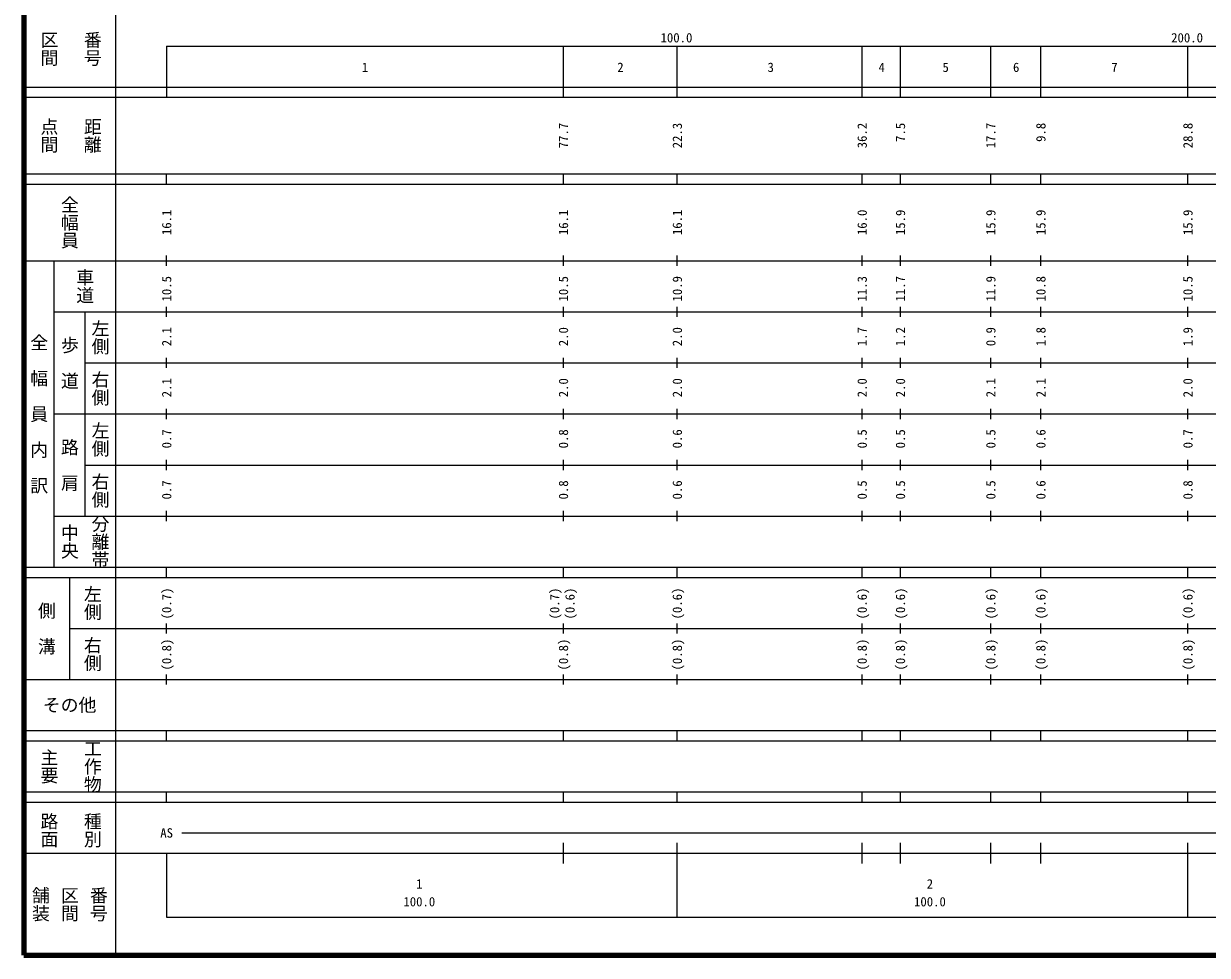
# Model space of a CAD drawing. Units: millimetres on the paper, enlarged 1000 times. Extents: x 40000 to 680000, y 20000 to 380000.
# Drawn here: x 40000 to 271808, y 20000 to 202409 of the extents above; entities that cross this region are included whole.
import ezdxf
from ezdxf.enums import TextEntityAlignment as Align

# ---------------------------------------------------------------- set-up
doc = ezdxf.new("R2010")
doc.units = ezdxf.units.MM
doc.header["$LTSCALE"] = 1000
doc.layers.add('M-TTL', color=2, linetype='Continuous', lineweight=140)
doc.layers.add('M-TTL-BAND', color=7, linetype='Continuous', lineweight=25)
doc.styles.add('@ＭＳ ゴシック', font='')
doc.styles.add('ＭＳ ゴシック', font='')
doc.styles.get('@ＭＳ ゴシック').set_extended_font_data('@MS Gothic')
doc.styles.get('ＭＳ ゴシック').set_extended_font_data('MS Gothic')

msp = doc.modelspace()

# ---------------------------------------------------------------- linework, layer by layer
at = {"layer": 'M-TTL'}
for p, q in [((40000, 380000), (40000, 20000)), ((40000, 20000), (680000, 20000))]:
    msp.add_line(p, q, dxfattribs=at)
at = {"layer": 'M-TTL-BAND'}
for p, q in [((58000, 370000), (58000, 20000)), ((68000, 198000), (579000, 198000)), ((68000, 198000), (68000, 188000)), ((145700, 188000), (145700, 198000)), ((168000, 188000), (168000, 198000)), ((204200, 188000), (204200, 198000)), ((211700, 188000), (211700, 198000)), ((229400, 188000), (229400, 198000)), ((239200, 188000), (239200, 198000)), ((268000, 188000), (268000, 198000)), ((40000, 190000), (579000, 190000)), ((40000, 188000), (579000, 188000)), ((40000, 173000), (579000, 173000)), ((68000, 171000), (68000, 173000)), ((145700, 171000), (145700, 173000)), ((168000, 171000), (168000, 173000)), ((204200, 171000), (204200, 173000)), ((211700, 171000), (211700, 173000)), ((229400, 171000), (229400, 173000)), ((239200, 171000), (239200, 173000)), ((268000, 171000), (268000, 173000)), ((40000, 171000), (579000, 171000)), ((40000, 156000), (579000, 156000)), ((46000, 96000), (46000, 156000)), ((68000, 155000), (68000, 157000)), ((145700, 155000), (145700, 157000)), ((168000, 155000), (168000, 157000)), ((204200, 155000), (204200, 157000)), ((211700, 155000), (211700, 157000)), ((229400, 155000), (229400, 157000)), ((239200, 155000), (239200, 157000)), ((268000, 155000), (268000, 157000)), ((68000, 145000), (68000, 147000)), ((145700, 145000), (145700, 147000)), ((168000, 145000), (168000, 147000)), ((204200, 145000), (204200, 147000)), ((211700, 145000), (211700, 147000)), ((229400, 145000), (229400, 147000)), ((239200, 145000), (239200, 147000)), ((268000, 145000), (268000, 147000)), ((46000, 146000), (579000, 146000)), ((52000, 146000), (52000, 106000)), ((68000, 135000), (68000, 137000)), ((145700, 135000), (145700, 137000)), ((168000, 135000), (168000, 137000)), ((204200, 135000), (204200, 137000)), ((211700, 135000), (211700, 137000)), ((229400, 135000), (229400, 137000)), ((239200, 135000), (239200, 137000)), ((268000, 135000), (268000, 137000)), ((52000, 136000), (579000, 136000)), ((46000, 126000), (579000, 126000)), ((68000, 125000), (68000, 127000)), ((145700, 125000), (145700, 127000)), ((168000, 125000), (168000, 127000)), ((204200, 125000), (204200, 127000)), ((211700, 125000), (211700, 127000)), ((229400, 125000), (229400, 127000)), ((239200, 125000), (239200, 127000)), ((268000, 125000), (268000, 127000)), ((52000, 116000), (579000, 116000)), ((68000, 115000), (68000, 117000)), ((145700, 115000), (145700, 117000)), ((168000, 115000), (168000, 117000)), ((204200, 115000), (204200, 117000)), ((211700, 115000), (211700, 117000)), ((229400, 115000), (229400, 117000)), ((239200, 115000), (239200, 117000)), ((268000, 115000), (268000, 117000)), ((68000, 105000), (68000, 107000)), ((145700, 105000), (145700, 107000)), ((145700, 105000), (145700, 107000)), ((168000, 105000), (168000, 107000)), ((204200, 105000), (204200, 107000)), ((211700, 105000), (211700, 107000)), ((229400, 105000), (229400, 107000)), ((239200, 105000), (239200, 107000)), ((268000, 105000), (268000, 107000)), ((46000, 106000), (579000, 106000)), ((40000, 96000), (579000, 96000)), ((68000, 94000), (68000, 96000)), ((145700, 94000), (145700, 96000)), ((168000, 94000), (168000, 96000)), ((204200, 94000), (204200, 96000)), ((211700, 94000), (211700, 96000)), ((229400, 94000), (229400, 96000)), ((239200, 94000), (239200, 96000)), ((268000, 94000), (268000, 96000)), ((40000, 94000), (579000, 94000)), ((49000, 94000), (49000, 74000)), ((49000, 84000), (579000, 84000)), ((68000, 83000), (68000, 85000)), ((145700, 83000), (145700, 85000)), ((168000, 83000), (168000, 85000)), ((204200, 83000), (204200, 85000)), ((211700, 83000), (211700, 85000)), ((229400, 83000), (229400, 85000)), ((239200, 83000), (239200, 85000)), ((268000, 83000), (268000, 85000)), ((68000, 73000), (68000, 75000)), ((145700, 73000), (145700, 75000)), ((168000, 73000), (168000, 75000)), ((204200, 73000), (204200, 75000)), ((211700, 73000), (211700, 75000)), ((229400, 73000), (229400, 75000)), ((239200, 73000), (239200, 75000)), ((268000, 73000), (268000, 75000)), ((40000, 74000), (579000, 74000)), ((40000, 64000), (579000, 64000)), ((68000, 62000), (68000, 64000)), ((145700, 62000), (145700, 64000)), ((168000, 62000), (168000, 64000)), ((204200, 62000), (204200, 64000)), ((211700, 62000), (211700, 64000)), ((229400, 62000), (229400, 64000)), ((239200, 62000), (239200, 64000)), ((268000, 62000), (268000, 64000)), ((40000, 62000), (579000, 62000)), ((40000, 52000), (579000, 52000)), ((68000, 50000), (68000, 52000)), ((145700, 50000), (145700, 52000)), ((168000, 50000), (168000, 52000)), ((204200, 50000), (204200, 52000)), ((211700, 50000), (211700, 52000)), ((229400, 50000), (229400, 52000)), ((239200, 50000), (239200, 52000)), ((268000, 50000), (268000, 52000)), ((40000, 50000), (579000, 50000)), ((71000, 44000), (565498, 44000)), ((145700, 38000), (145700, 42000)), ((168000, 27500), (168000, 42000)), ((204200, 38000), (204200, 42000)), ((211700, 38000), (211700, 42000)), ((229400, 38000), (229400, 42000)), ((239200, 38000), (239200, 42000)), ((268000, 27500), (268000, 42000)), ((40000, 40000), (579000, 40000)), ((68000, 40000), (68000, 27500)), ((68000, 27500), (579000, 27500))]:
    msp.add_line(p, q, dxfattribs=at)

# ---------------------------------------------------------------- texts
at = {"layer": 'M-TTL-BAND', "style": '@ＭＳ ゴシック'}
for s, p in [('区間', (45000, 197500)), ('番号', (53500, 197500)), ('点間', (45000, 180500)), ('距離', (53500, 180500)), ('全幅員', (49000, 163500)), ('車道', (52000, 151000)), ('左側', (55000, 141000)), ('全\u3000幅\u3000員\u3000内\u3000訳', (43000, 126000)), ('歩\u3000道', (49000, 136000)), ('右側', (55000, 131000)), ('左側', (55000, 121000)), ('路\u3000肩', (49000, 116000)), ('右側', (55000, 111000)), ('中央', (49000, 101000)), ('分離帯', (55000, 101000)), ('左側', (53500, 89000)), ('側\u3000溝', (44500, 84000)), ('右側', (53500, 79000)), ('主要', (45000, 57000)), ('工作物', (53500, 57000)), ('路面', (45000, 44500)), ('種別', (53500, 44500)), ('舗装', (43333, 30000)), ('区間', (49000, 30000)), ('番号', (54667, 30000))]:
    msp.add_text(s, height=2566, rotation=270, dxfattribs=at).set_placement(p, align=Align.MIDDLE_CENTER)
at = {"layer": 'M-TTL-BAND', "style": 'ＭＳ ゴシック'}
for s, p in [('100.0', (167844, 198195)), ('200.0', (267844, 198195)), ('1', (106847, 192405)), ('2', (156876, 192405)), ('3', (186297, 192405)), ('4', (208045, 192405)), ('5', (220563, 192405)), ('6', (234372, 192405)), ('7', (253628, 192405)), ('AS', (68000, 42500)), ('1', (117481, 32523)), ('2', (217481, 32523)), ('100.0', (117481, 29033)), ('100.0', (217481, 29033))]:
    msp.add_text(s, height=1833, dxfattribs=at).set_placement(p, align=Align.BOTTOM_CENTER)
for s, p in [('77.7', (145700, 183000)), ('22.3', (168000, 183000)), ('36.2', (204200, 183000)), ('7.5', (211700, 183000)), ('17.7', (229400, 183000)), ('9.8', (239200, 183000)), ('28.8', (268000, 183000)), ('16.1', (68000, 166000)), ('16.1', (145700, 166000)), ('16.1', (168000, 166000)), ('16.0', (204200, 166000)), ('15.9', (211700, 166000)), ('15.9', (229400, 166000)), ('15.9', (239200, 166000)), ('15.9', (268000, 166000)), ('10.5', (68000, 153000)), ('10.5', (145700, 153000)), ('10.9', (168000, 153000)), ('11.3', (204200, 153000)), ('11.7', (211700, 153000)), ('11.9', (229400, 153000)), ('10.8', (239200, 153000)), ('10.5', (268000, 153000)), ('2.1', (68000, 143000)), ('2.0', (145700, 143000)), ('2.0', (168000, 143000)), ('1.7', (204200, 143000)), ('1.2', (211700, 143000)), ('0.9', (229400, 143000)), ('1.8', (239200, 143000)), ('1.9', (268000, 143000)), ('2.1', (68000, 133000)), ('2.0', (145700, 133000)), ('2.0', (168000, 133000)), ('2.0', (204200, 133000)), ('2.0', (211700, 133000)), ('2.1', (229400, 133000)), ('2.1', (239200, 133000)), ('2.0', (268000, 133000)), ('0.7', (68000, 123000)), ('0.8', (145700, 123000)), ('0.6', (168000, 123000)), ('0.6', (239200, 123000)), ('0.7', (268000, 123000)), ('0.5', (204200, 123000)), ('0.5', (211700, 123000)), ('0.5', (229400, 123000)), ('0.7', (68000, 113000)), ('0.8', (145700, 113000)), ('0.6', (168000, 113000)), ('0.5', (204200, 113000)), ('0.5', (211700, 113000)), ('0.5', (229400, 113000)), ('0.6', (239200, 113000)), ('0.8', (268000, 113000)), ('(0.7)', (68000, 92000)), ('(0.6)', (168000, 92000)), ('(0.6)', (204200, 92000)), ('(0.6)', (211700, 92000)), ('(0.6)', (229400, 92000)), ('(0.6)', (239200, 92000)), ('(0.6)', (268000, 92000)), ('(0.8)', (68000, 82000)), ('(0.8)', (145700, 82000)), ('(0.8)', (168000, 82000)), ('(0.8)', (204200, 82000)), ('(0.8)', (211700, 82000)), ('(0.8)', (229400, 82000)), ('(0.8)', (239200, 82000)), ('(0.8)', (268000, 82000))]:
    msp.add_text(s, height=1833, rotation=90, dxfattribs=at).set_placement(p, align=Align.MIDDLE_RIGHT)
for s, p in [('(0.7)', (145450, 88875)), ('(0.6)', (148450, 88875))]:
    msp.add_text(s, height=1833, rotation=90, dxfattribs=at).set_placement(p, align=Align.BOTTOM_CENTER)
msp.add_text('その他', height=2566, dxfattribs=at).set_placement((49000, 69000), align=Align.MIDDLE_CENTER)

doc.saveas('drawing.dxf')
